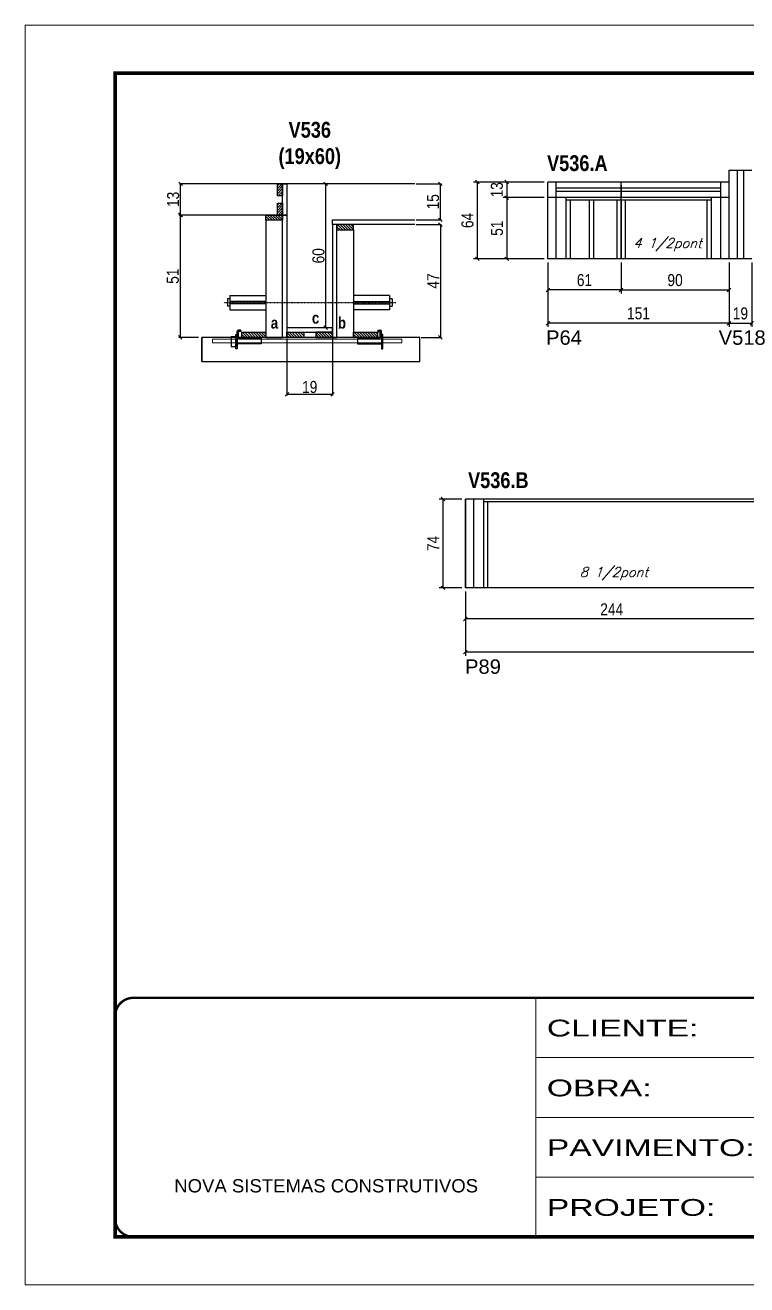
# Model space of a CAD drawing. Extents: x 3309 to 9590, y -2522 to 14608.
# Drawn here: x 4908 to 5509, y 10112 to 11162 of the extents above; entities that cross this region are included whole.
import ezdxf

# ---------------------------------------------------------------- set-up
doc = ezdxf.new("R2010")
doc.units = 0
for name, pattern in [('CONTINUO', [0]), ('DASHED', [0.75, 0.5, -0.25]), ('HIDDEN', [0.375, 0.25, -0.125])]:
    doc.linetypes.add(name, pattern=pattern)
for name, color, linetype in [('5', 5, 'Continuous'), ('barrote', 251, 'Continuous'), ('COTA', 241, 'Continuous'), ('detalhes', 4, 'Continuous'), ('NOMENCLATURA', 7, 'Continuous'), ('Painéis', 200, 'Continuous'), ('presilha', 1, 'Continuous'), ('SARR_2.2x10', 60, 'Continuous'), ('SARR_2.2x7', 40, 'Continuous'), ('SARR_3.5x7', 81, 'Continuous'), ('TENSOR', 3, 'Continuous'), ('texto', 7, 'Continuous')]:
    doc.layers.add(name, color=color, linetype=linetype)
for name, color, linetype, lineweight in [('CONCRETO', 251, 'Continuous', 25), ('Folhas', 255, 'Continuous', 9), ('SARRAFO DE PRESSAO', 251, 'DASHED', 9), ('SCO-___-LAJ', 2, 'Continuous', 0)]:
    doc.layers.add(name, color=color, linetype=linetype, lineweight=lineweight)
doc.styles.add('ARIAL', font='arial.ttf')
doc.styles.add('COTA TECNICA', font='techl___.ttf', dxfattribs={"height": 10})
doc.styles.add('COTA TECNICA 2X', font='techl___.ttf', dxfattribs={"height": 10})
doc.styles.add('Romans', font='romans.shx')
doc.styles.get("Standard").update_dxf_attribs({"font": 'arial.ttf'})
doc.styles.add('TECNICA', font='techb___.ttf', dxfattribs={"height": 10})
doc.styles.add('Tecnologia', font='')
doc.styles.get('Tecnologia').set_extended_font_data('Forgotten Futurist')
doc.dimstyles.new('PAINEL', dxfattribs={"dimtxt": 10, "dimasz": 3, "dimexe": 3, "dimexo": 3, "dimgap": 3, "dimtad": 1, "dimdec": 1, "dimzin": 12, "dimdsep": 46, "dimtxsty": 'COTA TECNICA', "dimblk1": 'OBLIQUE', "dimblk2": 'OBLIQUE', "dimsah": 1, "dimcen": 0.9, "dimclrd": 4, "dimclre": 4, "dimclrt": 240, "dimadec": 1, "dimazin": 3, "dimtfac": 1, "dimtdec": 1, "dimtmove": 0, "dimatfit": 3, "dimfxl": 1, "dimtolj": 1, "dimtzin": 12, "dimarcsym": 0})
doc.dimstyles.new('SECAO', dxfattribs={"dimscale": 0.333333, "dimtxt": 5, "dimasz": 9, "dimexe": 3, "dimexo": 3, "dimgap": 3, "dimtad": 1, "dimdec": 1, "dimlfac": 0.5, "dimzin": 12, "dimdsep": 46, "dimtxsty": 'COTA TECNICA 2X', "dimblk1": 'OBLIQUE', "dimblk2": 'OBLIQUE', "dimsah": 1, "dimcen": 0.9, "dimclrd": 4, "dimclre": 4, "dimclrt": 240, "dimadec": 1, "dimazin": 3, "dimtfac": 1, "dimtdec": 1, "dimtmove": 0, "dimatfit": 3, "dimfxl": 1, "dimtolj": 1, "dimtzin": 12, "dimarcsym": 0})
pattern_1 = [(135, (38361.551, -112610.3006), (-1.122532015, -1.122532015), [])]

# ---------------------------------------------------------------- blocks, each defined once
blk = doc.blocks.new('9999999999')
at = {"color": 30, "linetype": 'CONTINUO'}
for p, q in [((98564.6, 34230.2), (98564.6, 34429.4)), ((98564.6, 34379.6), (99584, 34379.6)), ((98564.6, 34329.8), (99488, 34329.8)), ((98564.6, 34280), (99488, 34280))]:
    blk.add_line(p, q, dxfattribs=at)
at = {"color": 30, "linetype": 'CONTINUO', "const_width": 2}
blk.add_lwpolyline([(99584, 34230.2), (99584, 34414.4, 0.414214), (99569, 34429.4), (98229, 34429.4, 0.414214), (98214, 34414.4), (98214, 34245.2, 0.414214), (98229, 34230.2), (99584, 34230.2)], format="xyb", dxfattribs=at)
at = {"layer": 'Folhas'}
blk.add_lwpolyline([(98139, 34190.2), (99624, 34190.2), (99624, 35240.2), (98139, 35240.2)], close=True, dxfattribs=at)
at = {"layer": 'Folhas', "color": 30, "const_width": 3}
blk.add_lwpolyline([(98214, 34230.2), (99584, 34230.2), (99584, 35200.2), (98214, 35200.2)], close=True, dxfattribs=at)
at = {"color": 7, "linetype": 'Continuous', "ltscale": 5, "style": 'ARIAL'}
blk.add_text('NOVA SISTEMAS CONSTRUTIVOS', height=11.059, dxfattribs=at).set_placement((98263.2, 34267.2))
at = {"layer": 'Folhas', "color": 7, "style": 'Tecnologia', "width": 1.5}
for s, p in [('CLIENTE:', (98573.7, 34397.2)), ('OBRA:', (98573.7, 34347.3)), ('PAVIMENTO:', (98573.7, 34297.5)), ('PROJETO:', (98573.7, 34247.7))]:
    blk.add_text(s, height=14, dxfattribs=at).set_placement(p)
blk = doc.blocks.new('_Oblique')
at = {"color": 0, "linetype": 'ByBlock', "lineweight": -2}
blk.add_line((-0.5, -0.5), (0.5, 0.5), dxfattribs=at)
blk = doc.blocks.new('*D240')
at = {"layer": 'COTA', "color": 4, "lineweight": -2, "transparency": 16777216}
for p, q in [((5126, 10900.9), (5126, 10853.4)), ((5164, 10900.9), (5164, 10853.4)), ((5164, 10854.4), (5126, 10854.4))]:
    blk.add_line(p, q, dxfattribs=at)
at = {"layer": 'Defpoints', "color": 0, "transparency": 16777216}
for p in [(5126, 10901.9), (5164, 10901.9), (5126, 10854.4)]:
    blk.add_point(p, dxfattribs=at)
at = {"layer": 'COTA', "color": 4, "lineweight": -2, "transparency": 16777216, "xscale": 3, "yscale": 3, "zscale": 3, "rotation": 180}
blk.add_blockref('_Oblique', (5126, 10854.4), dxfattribs=at)
at = {"layer": 'COTA', "color": 4, "lineweight": -2, "transparency": 16777216, "xscale": 3, "yscale": 3, "zscale": 3}
blk.add_blockref('_Oblique', (5164, 10854.4), dxfattribs=at)
at = {"layer": 'COTA', "color": 240, "transparency": 16777216, "insert": (5145, 10860.5), "char_height": 10, "attachment_point": 5, "style": 'COTA TECNICA 2X'}
blk.add_mtext('\\A1;19', dxfattribs=at)
blk = doc.blocks.new('PRESILHA METÁLICA 1')
at = {"layer": 'presilha'}
for p, q in [((7.5, 10.6), (7.5, 19.9)), ((12, 21), (8.6, 21)), ((9, 11.6), (9, 18.9)), ((12, 19.5), (9.6, 19.5)), ((12, 21), (12, 19.5)), ((0, 13), (6, 13)), ((0, 13), (0, 0)), ((6, 0), (0, 0)), ((6, 15.5), (7.5, 15.5)), ((6, -2.5), (6, 15.5)), ((6, 13), (6, 0)), ((7.5, 15.5), (7.5, -2.5)), ((37.5, 4.1), (7.5, 4.1)), ((37.5, 11), (9.6, 11)), ((37.5, 11), (37.5, 4.1)), ((7.5, -2.5), (6, -2.5))]:
    blk.add_line(p, q, dxfattribs=at)
for centre, radius, start, end in [((8.6, 19.9), 1.14, 90, 180), ((9.6, 18.9), 0.57, 90, 180), ((9.6, 11.6), 0.57, 180, 270)]:
    blk.add_arc(centre, radius, start, end, dxfattribs=at)
blk = doc.blocks.new('PRESILHA METÁLICA 2')
at = {"layer": 'presilha'}
for p, q in [((-5.2, 23.5), (-5.2, 22)), ((-5.2, 23.5), (-1.9, 23.5)), ((-5.2, 22), (-2.8, 22)), ((-2.2, 14.1), (-2.2, 21.4)), ((0.8, 18), (-0.8, 18)), ((-0.8, 18), (-0.8, 0)), ((-0.8, 14.6), (-0.8, 22.4)), ((0.8, 0), (0.8, 18)), ((-30.8, 13.5), (-30.8, 6.6)), ((-30.8, 13.5), (-2.8, 13.5)), ((-30.8, 6.6), (-0.8, 6.6)), ((-0.8, 0), (0.8, 0))]:
    blk.add_line(p, q, dxfattribs=at)
for centre, radius, start, end in [((-2.8, 21.4), 0.57, 0, 90), ((-1.9, 22.4), 1.14, 0, 90), ((-2.8, 14.1), 0.57, 270, 0)]:
    blk.add_arc(centre, radius, start, end, dxfattribs=at)
blk = doc.blocks.new('*D241')
at = {"layer": 'COTA', "color": 4, "lineweight": -2, "transparency": 16777216}
for p, q in [((5107.4, 11003.9), (5036, 11003.9)), ((5037, 11003.9), (5037, 10901.9)), ((5052.2, 10901.9), (5036, 10901.9))]:
    blk.add_line(p, q, dxfattribs=at)
at = {"layer": 'Defpoints', "color": 0, "transparency": 16777216}
for p in [(5108.4, 11003.9), (5037, 10901.9), (5053.2, 10901.9)]:
    blk.add_point(p, dxfattribs=at)
at = {"layer": 'COTA', "color": 4, "lineweight": -2, "transparency": 16777216, "xscale": 3, "yscale": 3, "zscale": 3}
for p, rotation in [((5037, 11003.9), 90), ((5037, 10901.9), 270)]:
    blk.add_blockref('_Oblique', p, dxfattribs=dict(at, rotation=rotation))
at = {"layer": 'COTA', "color": 240, "transparency": 16777216, "insert": (5030.9, 10952.9), "char_height": 10, "attachment_point": 5, "rotation": 90, "style": 'COTA TECNICA 2X'}
blk.add_mtext('\\A1;51', dxfattribs=at)
blk = doc.blocks.new('*D242')
at = {"layer": 'COTA', "color": 4, "lineweight": -2, "transparency": 16777216}
for p, q in [((5233.7, 10995.9), (5254.9, 10995.9)), ((5253.9, 10995.9), (5253.9, 10901.9)), ((5237.8, 10901.9), (5254.9, 10901.9))]:
    blk.add_line(p, q, dxfattribs=at)
at = {"layer": 'Defpoints', "color": 0, "transparency": 16777216}
for p in [(5232.7, 10995.9, 0), (5236.8, 10901.9), (5253.9, 10901.9)]:
    blk.add_point(p, dxfattribs=at)
at = {"layer": 'COTA', "color": 4, "lineweight": -2, "transparency": 16777216, "xscale": 3, "yscale": 3, "zscale": 3}
for p, rotation in [((5253.9, 10995.9), 90), ((5253.9, 10901.9), 270)]:
    blk.add_blockref('_Oblique', p, dxfattribs=dict(at, rotation=rotation))
at = {"layer": 'COTA', "color": 240, "transparency": 16777216, "insert": (5247.9, 10948.9), "char_height": 10, "attachment_point": 5, "rotation": 90, "style": 'COTA TECNICA 2X'}
blk.add_mtext('\\A1;47', dxfattribs=at)
blk = doc.blocks.new('*D243')
at = {"layer": 'COTA', "color": 4, "lineweight": -2, "transparency": 16777216}
for p, q in [((5163, 11029.9), (5157.4, 11029.9)), ((5158.4, 10909.9), (5158.4, 11029.9)), ((5163, 10909.9), (5157.4, 10909.9))]:
    blk.add_line(p, q, dxfattribs=at)
at = {"layer": 'Defpoints', "color": 0, "transparency": 16777216}
for p in [(5158.4, 11029.9), (5164, 11029.9), (5164, 10909.9)]:
    blk.add_point(p, dxfattribs=at)
at = {"layer": 'COTA', "color": 4, "lineweight": -2, "transparency": 16777216, "xscale": 3, "yscale": 3, "zscale": 3}
for p, rotation in [((5158.4, 11029.9), 90), ((5158.4, 10909.9), 270)]:
    blk.add_blockref('_Oblique', p, dxfattribs=dict(at, rotation=rotation))
at = {"layer": 'COTA', "color": 240, "transparency": 16777216, "insert": (5152.3, 10969.9), "char_height": 10, "attachment_point": 5, "rotation": 90, "style": 'COTA TECNICA 2X'}
blk.add_mtext('\\A1;60', dxfattribs=at)
blk = doc.blocks.new('*D244')
at = {"layer": 'COTA', "color": 4, "lineweight": -2, "transparency": 16777216}
for p, q in [((5233.7, 11029.9), (5254.9, 11029.9)), ((5253.9, 10999.9), (5253.9, 11029.9)), ((5233.7, 10999.9), (5254.9, 10999.9))]:
    blk.add_line(p, q, dxfattribs=at)
at = {"layer": 'Defpoints', "color": 0, "transparency": 16777216}
for p in [(5232.7, 11029.9), (5253.9, 11029.9), (5232.7, 10999.9)]:
    blk.add_point(p, dxfattribs=at)
at = {"layer": 'COTA', "color": 4, "lineweight": -2, "transparency": 16777216, "xscale": 3, "yscale": 3, "zscale": 3}
for p, rotation in [((5253.9, 11029.9), 90), ((5253.9, 10999.9), 270)]:
    blk.add_blockref('_Oblique', p, dxfattribs=dict(at, rotation=rotation))
at = {"layer": 'COTA', "color": 240, "transparency": 16777216, "insert": (5247.8, 11014.9), "char_height": 10, "attachment_point": 5, "rotation": 90, "style": 'COTA TECNICA 2X'}
blk.add_mtext('\\A1;15', dxfattribs=at)
blk = doc.blocks.new('*D252')
at = {"layer": 'COTA', "color": 4, "lineweight": -2, "transparency": 16777216}
for p, q in [((5121.4, 11029.9), (5036.4, 11029.9)), ((5037.4, 11003.9), (5037.4, 11029.9)), ((5121.4, 11003.9), (5036.4, 11003.9))]:
    blk.add_line(p, q, dxfattribs=at)
at = {"layer": 'Defpoints', "color": 0, "transparency": 16777216}
for p in [(5037.4, 11029.9), (5122.4, 11029.9), (5122.4, 11003.9)]:
    blk.add_point(p, dxfattribs=at)
at = {"layer": 'COTA', "color": 4, "lineweight": -2, "transparency": 16777216, "xscale": 3, "yscale": 3, "zscale": 3}
for p, rotation in [((5037.4, 11029.9), 90), ((5037.4, 11003.9), 270)]:
    blk.add_blockref('_Oblique', p, dxfattribs=dict(at, rotation=rotation))
at = {"layer": 'COTA', "color": 240, "transparency": 16777216, "insert": (5031.2, 11016.9), "char_height": 10, "attachment_point": 5, "rotation": 90, "style": 'COTA TECNICA 2X'}
blk.add_mtext('\\A1;13', dxfattribs=at)
blk = doc.blocks.new('*D257')
at = {"layer": 'COTA', "color": 4, "linetype": 'ByBlock', "lineweight": -2, "transparency": 16777216}
for p, q in [((5343.5, 10964.4), (5343.5, 10938.5)), ((5404.5, 10964.4), (5404.5, 10938.5)), ((5404.5, 10941.5), (5343.5, 10941.5))]:
    blk.add_line(p, q, dxfattribs=at)
at = {"layer": 'Defpoints', "color": 0, "linetype": 'ByBlock', "transparency": 16777216}
for p in [(5343.5, 10967.4), (5404.5, 10967.4), (5343.5, 10941.5)]:
    blk.add_point(p, dxfattribs=at)
at = {"layer": 'COTA', "color": 4, "linetype": 'ByBlock', "lineweight": -2, "transparency": 16777216, "xscale": 3, "yscale": 3, "zscale": 3, "rotation": 180}
blk.add_blockref('_Oblique', (5343.5, 10941.5), dxfattribs=at)
at = {"layer": 'COTA', "color": 4, "linetype": 'ByBlock', "lineweight": -2, "transparency": 16777216, "xscale": 3, "yscale": 3, "zscale": 3}
blk.add_blockref('_Oblique', (5404.5, 10941.5), dxfattribs=at)
at = {"layer": 'COTA', "color": 240, "linetype": 'ByBlock', "transparency": 16777216, "insert": (5374, 10949.6), "char_height": 10, "attachment_point": 5, "style": 'COTA TECNICA'}
blk.add_mtext('\\A1;61', dxfattribs=at)
blk = doc.blocks.new('*D258')
at = {"layer": 'COTA', "color": 4, "linetype": 'ByBlock', "lineweight": -2, "transparency": 16777216}
for p, q in [((5343.5, 10964.4), (5343.5, 10910.7)), ((5494.5, 10964.4), (5494.5, 10910.7)), ((5494.5, 10913.7), (5343.5, 10913.7))]:
    blk.add_line(p, q, dxfattribs=at)
at = {"layer": 'Defpoints', "color": 0, "linetype": 'ByBlock', "transparency": 16777216}
for p in [(5343.5, 10967.4), (5494.5, 10967.4), (5343.5, 10913.7)]:
    blk.add_point(p, dxfattribs=at)
at = {"layer": 'COTA', "color": 4, "linetype": 'ByBlock', "lineweight": -2, "transparency": 16777216, "xscale": 3, "yscale": 3, "zscale": 3, "rotation": 180}
blk.add_blockref('_Oblique', (5343.5, 10913.7), dxfattribs=at)
at = {"layer": 'COTA', "color": 4, "linetype": 'ByBlock', "lineweight": -2, "transparency": 16777216, "xscale": 3, "yscale": 3, "zscale": 3}
blk.add_blockref('_Oblique', (5494.5, 10913.7), dxfattribs=at)
at = {"layer": 'COTA', "color": 240, "linetype": 'ByBlock', "transparency": 16777216, "insert": (5419, 10921.9), "char_height": 10, "attachment_point": 5, "style": 'COTA TECNICA'}
blk.add_mtext('\\A1;151', dxfattribs=at)
blk = doc.blocks.new('*D255')
at = {"layer": 'COTA', "color": 4, "lineweight": -2, "transparency": 16777216}
for p, q in [((5404.5, 10964.4), (5404.5, 10938.5)), ((5494.5, 10964.4), (5494.5, 10938.5)), ((5404.5, 10941.5), (5494.5, 10941.5))]:
    blk.add_line(p, q, dxfattribs=at)
at = {"layer": 'Defpoints', "color": 0, "transparency": 16777216}
for p in [(5404.5, 10967.4, 0), (5494.5, 10967.4, 0), (5494.5, 10941.5)]:
    blk.add_point(p, dxfattribs=at)
at = {"layer": 'COTA', "color": 4, "lineweight": -2, "transparency": 16777216, "xscale": 3, "yscale": 3, "zscale": 3, "rotation": 180}
blk.add_blockref('_Oblique', (5404.5, 10941.5), dxfattribs=at)
at = {"layer": 'COTA', "color": 4, "lineweight": -2, "transparency": 16777216, "xscale": 3, "yscale": 3, "zscale": 3}
blk.add_blockref('_Oblique', (5494.5, 10941.5), dxfattribs=at)
at = {"layer": 'COTA', "color": 240, "transparency": 16777216, "insert": (5449.5, 10949.6), "char_height": 10, "attachment_point": 5, "style": 'COTA TECNICA'}
blk.add_mtext('\\A1;90', dxfattribs=at)
blk = doc.blocks.new('*D256')
at = {"layer": 'COTA', "color": 4, "lineweight": -2, "transparency": 16777216}
for p, q in [((5340.5, 11018.4), (5306.2, 11018.4)), ((5309.2, 11018.4), (5309.2, 10967.4)), ((5340.5, 10967.4), (5306.2, 10967.4))]:
    blk.add_line(p, q, dxfattribs=at)
at = {"layer": 'Defpoints', "color": 0, "transparency": 16777216}
for p in [(5343.5, 11018.4, 0), (5309.2, 10967.4), (5343.5, 10967.4, 0)]:
    blk.add_point(p, dxfattribs=at)
at = {"layer": 'COTA', "color": 4, "lineweight": -2, "transparency": 16777216, "xscale": 3, "yscale": 3, "zscale": 3}
for p, rotation in [((5309.2, 11018.4), 90), ((5309.2, 10967.4), 270)]:
    blk.add_blockref('_Oblique', p, dxfattribs=dict(at, rotation=rotation))
at = {"layer": 'COTA', "color": 240, "transparency": 16777216, "insert": (5301.1, 10992.9), "char_height": 10, "attachment_point": 5, "rotation": 90, "style": 'COTA TECNICA'}
blk.add_mtext('\\A1;51', dxfattribs=at)
blk = doc.blocks.new('*D253')
at = {"layer": 'COTA', "color": 4, "lineweight": -2, "transparency": 16777216}
for p, q in [((5340.5, 11031.4), (5306.2, 11031.4)), ((5309.2, 11031.4), (5309.2, 11018.4)), ((5340.5, 11018.4), (5306.2, 11018.4))]:
    blk.add_line(p, q, dxfattribs=at)
at = {"layer": 'Defpoints', "color": 0, "transparency": 16777216}
for p in [(5343.5, 11031.4, 0), (5309.2, 11018.4), (5343.5, 11018.4, 0)]:
    blk.add_point(p, dxfattribs=at)
at = {"layer": 'COTA', "color": 4, "lineweight": -2, "transparency": 16777216, "xscale": 3, "yscale": 3, "zscale": 3}
for p, rotation in [((5309.2, 11031.4), 90), ((5309.2, 11018.4), 270)]:
    blk.add_blockref('_Oblique', p, dxfattribs=dict(at, rotation=rotation))
at = {"layer": 'COTA', "color": 240, "transparency": 16777216, "insert": (5301, 11024.9), "char_height": 10, "attachment_point": 5, "rotation": 90, "style": 'COTA TECNICA'}
blk.add_mtext('\\A1;13', dxfattribs=at)
blk = doc.blocks.new('*D254')
at = {"layer": 'COTA', "color": 4, "lineweight": -2, "transparency": 16777216}
for p, q in [((5340.5, 11031.4), (5281.6, 11031.4)), ((5284.6, 11031.4), (5284.6, 10967.4)), ((5340.5, 10967.4), (5281.6, 10967.4))]:
    blk.add_line(p, q, dxfattribs=at)
at = {"layer": 'Defpoints', "color": 0, "transparency": 16777216}
for p in [(5343.5, 11031.4, 0), (5284.6, 10967.4), (5343.5, 10967.4, 0)]:
    blk.add_point(p, dxfattribs=at)
at = {"layer": 'COTA', "color": 4, "lineweight": -2, "transparency": 16777216, "xscale": 3, "yscale": 3, "zscale": 3}
for p, rotation in [((5284.6, 11031.4), 90), ((5284.6, 10967.4), 270)]:
    blk.add_blockref('_Oblique', p, dxfattribs=dict(at, rotation=rotation))
at = {"layer": 'COTA', "color": 240, "transparency": 16777216, "insert": (5276.5, 10999.4), "char_height": 10, "attachment_point": 5, "rotation": 90, "style": 'COTA TECNICA'}
blk.add_mtext('\\A1;64', dxfattribs=at)
blk = doc.blocks.new('*D262')
at = {"layer": 'COTA', "color": 4, "lineweight": -2, "transparency": 16777216}
for p, q in [((5494.5, 10964.4), (5494.5, 10910.7)), ((5513.5, 10964.4), (5513.5, 10910.7)), ((5494.5, 10913.7), (5513.5, 10913.7))]:
    blk.add_line(p, q, dxfattribs=at)
at = {"layer": 'Defpoints', "color": 0, "transparency": 16777216}
for p in [(5494.5, 10967.4, 0), (5513.5, 10967.4, 0), (5513.5, 10913.7)]:
    blk.add_point(p, dxfattribs=at)
at = {"layer": 'COTA', "color": 4, "lineweight": -2, "transparency": 16777216, "xscale": 3, "yscale": 3, "zscale": 3, "rotation": 180}
blk.add_blockref('_Oblique', (5494.5, 10913.7), dxfattribs=at)
at = {"layer": 'COTA', "color": 4, "lineweight": -2, "transparency": 16777216, "xscale": 3, "yscale": 3, "zscale": 3}
blk.add_blockref('_Oblique', (5513.5, 10913.7), dxfattribs=at)
at = {"layer": 'COTA', "color": 240, "transparency": 16777216, "insert": (5504, 10921.8), "char_height": 10, "attachment_point": 5, "style": 'COTA TECNICA'}
blk.add_mtext('\\A1;19', dxfattribs=at)
blk = doc.blocks.new('*D271')
at = {"layer": 'COTA', "color": 4, "linetype": 'ByBlock', "lineweight": -2, "transparency": 16777216}
for p, q in [((5274.7, 10690.1), (5274.7, 10664.2)), ((5518.7, 10690.1), (5518.7, 10664.2)), ((5518.7, 10667.2), (5274.7, 10667.2))]:
    blk.add_line(p, q, dxfattribs=at)
at = {"layer": 'Defpoints', "color": 0, "linetype": 'ByBlock', "transparency": 16777216}
for p in [(5274.7, 10693.1), (5518.7, 10693.1), (5274.7, 10667.2)]:
    blk.add_point(p, dxfattribs=at)
at = {"layer": 'COTA', "color": 4, "linetype": 'ByBlock', "lineweight": -2, "transparency": 16777216, "xscale": 3, "yscale": 3, "zscale": 3, "rotation": 180}
blk.add_blockref('_Oblique', (5274.7, 10667.2), dxfattribs=at)
at = {"layer": 'COTA', "color": 4, "linetype": 'ByBlock', "lineweight": -2, "transparency": 16777216, "xscale": 3, "yscale": 3, "zscale": 3}
blk.add_blockref('_Oblique', (5518.7, 10667.2), dxfattribs=at)
at = {"layer": 'COTA', "color": 240, "linetype": 'ByBlock', "transparency": 16777216, "insert": (5396.7, 10675.2), "char_height": 10, "attachment_point": 5, "style": 'COTA TECNICA'}
blk.add_mtext('\\A1;244', dxfattribs=at)
blk = doc.blocks.new('*D274')
at = {"layer": 'COTA', "color": 4, "lineweight": -2, "transparency": 16777216}
for p, q in [((5271.7, 10767.1), (5253, 10767.1)), ((5256, 10767.1), (5256, 10693.1)), ((5271.7, 10693.1), (5253, 10693.1))]:
    blk.add_line(p, q, dxfattribs=at)
at = {"layer": 'Defpoints', "color": 0, "transparency": 16777216}
for p in [(5274.7, 10767.1), (5256, 10693.1), (5274.7, 10693.1)]:
    blk.add_point(p, dxfattribs=at)
at = {"layer": 'COTA', "color": 4, "lineweight": -2, "transparency": 16777216, "xscale": 3, "yscale": 3, "zscale": 3}
for p, rotation in [((5256, 10767.1), 90), ((5256, 10693.1), 270)]:
    blk.add_blockref('_Oblique', p, dxfattribs=dict(at, rotation=rotation))
at = {"layer": 'COTA', "color": 240, "transparency": 16777216, "insert": (5247.9, 10730.1), "char_height": 10, "attachment_point": 5, "rotation": 90, "style": 'COTA TECNICA'}
blk.add_mtext('\\A1;74', dxfattribs=at)
blk = doc.blocks.new('*D279')
at = {"layer": 'COTA', "color": 4, "linetype": 'ByBlock', "lineweight": -2, "transparency": 16777216}
for p, q in [((5274.7, 10690.1), (5274.7, 10636.5)), ((6264.2, 10690.1), (6264.2, 10636.5)), ((6264.2, 10639.5), (5274.7, 10639.5))]:
    blk.add_line(p, q, dxfattribs=at)
at = {"layer": 'Defpoints', "color": 0, "linetype": 'ByBlock', "transparency": 16777216}
for p in [(5274.7, 10693.1), (6264.2, 10693.1), (5274.7, 10639.5)]:
    blk.add_point(p, dxfattribs=at)
at = {"layer": 'COTA', "color": 4, "linetype": 'ByBlock', "lineweight": -2, "transparency": 16777216, "xscale": 3, "yscale": 3, "zscale": 3, "rotation": 180}
blk.add_blockref('_Oblique', (5274.7, 10639.5), dxfattribs=at)
at = {"layer": 'COTA', "color": 4, "linetype": 'ByBlock', "lineweight": -2, "transparency": 16777216, "xscale": 3, "yscale": 3, "zscale": 3}
blk.add_blockref('_Oblique', (6264.2, 10639.5), dxfattribs=at)
at = {"layer": 'COTA', "color": 240, "linetype": 'ByBlock', "transparency": 16777216, "insert": (5769.5, 10647.6), "char_height": 10, "attachment_point": 5, "style": 'COTA TECNICA'}
blk.add_mtext('\\A1;989.5', dxfattribs=at)

msp = doc.modelspace()

# ---------------------------------------------------------------- hatches: boundary and pattern name
at = {"layer": 'SARR_2.2x10'}
h = msp.add_hatch(dxfattribs=at)
h.set_pattern_fill('ANSI31', color=256, scale=0.5, angle=90)
h.set_pattern_definition([(135, (38281.951, -112610.3006), (-1.122532015, -1.122532015), [])])
h.paths.add_polyline_path([(5088.41, 10906.27), (5088.41, 10901.87), (5108.41, 10901.87), (5108.41, 10906.27)])
h = msp.add_hatch(dxfattribs=at)
h.set_pattern_fill('ANSI31', color=256, scale=0.5, angle=90)
h.set_pattern_definition([(135, (38375.151, -112610.3006), (-1.122532015, -1.122532015), [])])
h.paths.add_polyline_path([(5181.61, 10906.27), (5181.61, 10901.87), (5201.61, 10901.87), (5201.61, 10906.27)])
at = {"layer": 'SARR_2.2x7'}
h = msp.add_hatch(dxfattribs=at)
h.set_pattern_fill('ANSI31', color=256, scale=0.5, angle=180)
h.set_pattern_definition([(225, (128634.5821, 44203.4077), (1.122532015, -1.122532015), [])])
h.paths.add_polyline_path([(5118.01, 11029.87), (5122.41, 11029.87), (5122.41, 11019.87), (5118.01, 11019.87)])
h = msp.add_hatch(dxfattribs=at)
h.set_pattern_fill('ANSI31', color=256, scale=0.5, angle=180)
h.set_pattern_definition([(225, (128634.5821, 44187.4077), (1.122532015, -1.122532015), [])])
h.paths.add_polyline_path([(5118.01, 11013.87), (5122.41, 11013.87), (5122.41, 11003.87), (5118.01, 11003.87)])
h = msp.add_hatch(dxfattribs=at)
h.set_pattern_fill('ANSI31', color=256, scale=0.5, angle=90)
h.set_pattern_definition([(135, (38295.951, -112512.7006), (-1.122532015, -1.122532015), [])])
h.paths.add_polyline_path([(5122.41, 11003.87), (5122.41, 10999.47), (5108.41, 10999.47), (5108.41, 11003.87)])
h = msp.add_hatch(dxfattribs=at)
h.set_pattern_fill('ANSI31', color=256, scale=0.5, angle=90)
h.set_pattern_definition([(135, (38275.951, -112520.7006), (-1.122532015, -1.122532015), [])])
h.paths.add_polyline_path([(5167.61, 10995.87), (5167.61, 10991.47), (5181.61, 10991.47), (5181.61, 10995.87)])
h = msp.add_hatch(dxfattribs=at)
h.set_pattern_fill('ANSI31', color=256, scale=0.5, angle=90)
h.set_pattern_definition(pattern_1)
h.paths.add_polyline_path([(5140.01, 10901.87), (5140.01, 10906.27), (5126.01, 10906.27), (5126.01, 10901.87)])
h = msp.add_hatch(dxfattribs=at)
h.set_pattern_fill('ANSI31', color=256, scale=0.5, angle=90)
h.set_pattern_definition(pattern_1)
h.paths.add_polyline_path([(5150.01, 10906.27), (5150.01, 10901.87), (5164.01, 10901.87), (5164.01, 10906.27)])

# ---------------------------------------------------------------- linework, layer by layer
at = {"ltscale": 3}
for p, q in [((5076.41, 10933.94), (5076.41, 10927.94)), ((5078.41, 10933.94), (5076.41, 10933.94)), ((5078.41, 10936.94), (5078.41, 10924.94)), ((5078.41, 10936.94), (5108.41, 10936.94)), ((5108.41, 10931.94), (5078.41, 10931.94)), ((5211.61, 10936.94), (5181.61, 10936.94)), ((5181.61, 10931.94), (5211.61, 10931.94)), ((5211.61, 10936.94), (5211.61, 10924.94)), ((5213.61, 10933.94), (5211.61, 10933.94)), ((5213.61, 10933.94), (5213.61, 10927.94)), ((5078.41, 10927.94), (5076.41, 10927.94)), ((5108.41, 10929.94), (5078.41, 10929.94)), ((5078.41, 10924.94), (5108.41, 10924.94)), ((5181.61, 10929.94), (5211.61, 10929.94)), ((5211.61, 10924.94), (5181.61, 10924.94)), ((5211.61, 10927.94), (5213.61, 10927.94))]:
    msp.add_line(p, q, dxfattribs=at)
at = {"layer": 'barrote'}
msp.add_lwpolyline([(5054.96, 10881.87), (5236.87, 10881.87), (5236.87, 10901.87), (5054.96, 10901.87)], close=True, dxfattribs=at)
at = {"layer": 'CONCRETO', "linetype": 'Continuous'}
msp.add_line((5232.71, 11029.87), (5057.31, 11029.87), dxfattribs=at)
at = {"layer": 'COTA'}
for p, q in [((5494.53, 11041.37, 0), (5494.53, 11041.37, 0)), ((5343.53, 11031.37, 0), (5343.53, 11031.37, 0)), ((5494.53, 11028.37, 0), (5494.53, 11028.37, 0)), ((5343.53, 11018.37, 0), (5343.53, 11018.37, 0))]:
    msp.add_line(p, q, dxfattribs=at)
at = {"layer": 'detalhes', "color": 250}
msp.add_line((5054.96, 10881.87), (5054.96, 10901.87), dxfattribs=at)
at = {"layer": 'Painéis', "linetype": 'ByBlock'}
for p, q in [((5494.53, 11028.37, 0), (5494.53, 11041.37, 0)), ((5494.53, 11041.37, 0), (5513.53, 11041.37, 0)), ((5494.53, 10967.37, 0), (5494.53, 11041.37, 0)), ((5494.53, 11031.37, 0), (5343.53, 11031.37, 0)), ((5343.53, 11018.37, 0), (5343.53, 11031.37, 0)), ((5404.53, 11018.37, 0), (5404.53, 11031.37, 0)), ((5494.53, 10967.37, 0), (5494.53, 11028.37, 0)), ((5494.53, 11018.37, 0), (5343.53, 11018.37, 0)), ((5343.53, 10967.37, 0), (5343.53, 11018.37, 0)), ((5494.53, 11018.37, 0), (5343.53, 11018.37, 0)), ((5404.53, 10967.37, 0), (5404.53, 11018.37, 0)), ((5494.53, 10967.37, 0), (5343.53, 10967.37, 0)), ((5513.53, 10967.37, 0), (5494.53, 10967.37, 0)), ((5729.2, 10767.09), (5274.7, 10767.09)), ((5274.7, 10693.09), (5274.7, 10767.09)), ((5274.7, 10767.09), (5274.7, 10693.09)), ((5756.2, 10693.09), (5274.7, 10693.09))]:
    msp.add_line(p, q, dxfattribs=at)
at = {"layer": 'Painéis', "linetype": 'Continuous'}
for points in [[(5122.41, 11029.87), (5126.01, 11029.87), (5126.01, 11003.87), (5122.41, 11003.87)], [(5122.41, 10901.87), (5122.41, 11003.87), (5126.01, 11003.87), (5126.01, 10901.87)], [(5167.61, 10901.87), (5167.61, 10995.87), (5164.01, 10995.87), (5164.01, 10901.87)], [(5164.01, 10909.87), (5126.01, 10909.87), (5126.01, 10906.27), (5164.01, 10906.27)]]:
    msp.add_lwpolyline(points, close=True, dxfattribs=at)
msp.add_lwpolyline([(5232.71, 10995.87), (5164.01, 10995.87), (5164.01, 10999.87), (5232.71, 10999.87)], dxfattribs=at)
at = {"layer": 'SARR_2.2x10'}
for points in [[(5088.41, 10906.27), (5108.41, 10906.27), (5108.41, 10901.87), (5088.41, 10901.87)], [(5181.61, 10906.27), (5201.61, 10906.27), (5201.61, 10901.87), (5181.61, 10901.87)]]:
    msp.add_lwpolyline(points, close=True, dxfattribs=at)
at = {"layer": 'SARR_2.2x7', "linetype": 'Continuous'}
for p, q in [((5501.53, 10967.37, 0), (5501.53, 11041.37, 0)), ((5506.53, 11041.37, 0), (5506.53, 10967.37, 0)), ((5350.53, 11018.37, 0), (5350.53, 11031.37, 0)), ((5404.53, 11026.37, 0), (5350.53, 11026.37, 0)), ((5404.53, 11029.17, 0), (5404.53, 11029.17, 0)), ((5487.53, 11026.37, 0), (5404.53, 11026.37, 0)), ((5487.53, 11018.37, 0), (5487.53, 11031.37, 0)), ((5404.53, 11023.37, 0), (5350.53, 11023.37, 0)), ((5350.53, 10967.37, 0), (5350.53, 11018.37, 0)), ((5404.53, 11016.17, 0), (5358.53, 11016.17, 0)), ((5487.53, 11023.37, 0), (5404.53, 11023.37, 0)), ((5479.53, 11016.17, 0), (5404.53, 11016.17, 0)), ((5404.53, 11016.17, 0), (5404.53, 11016.17, 0)), ((5487.53, 10967.37, 0), (5487.53, 11018.37, 0)), ((5281.7, 10693.09), (5281.7, 10767.09)), ((5518.7, 10764.89), (5289.7, 10764.89))]:
    msp.add_line(p, q, dxfattribs=at)
at = {"layer": 'SARR_2.2x7'}
for points in [[(5118.01, 11019.87), (5118.01, 11029.87), (5122.41, 11029.87), (5122.41, 11019.87)], [(5118.01, 11003.87), (5118.01, 11013.87), (5122.41, 11013.87), (5122.41, 11003.87)], [(5126.01, 10906.27), (5140.01, 10906.27), (5140.01, 10901.87), (5126.01, 10901.87)], [(5164.01, 10906.27), (5150.01, 10906.27), (5150.01, 10901.87), (5164.01, 10901.87)]]:
    msp.add_lwpolyline(points, close=True, dxfattribs=at)
at = {"layer": 'SARR_2.2x7', "elevation": 0}
for points in [[(5108.41, 11003.87), (5122.41, 11003.87), (5122.41, 10999.47), (5108.41, 10999.47)], [(5181.61, 10995.87), (5167.61, 10995.87), (5167.61, 10991.47), (5181.61, 10991.47)]]:
    msp.add_lwpolyline(points, close=True, dxfattribs=at)
at = {"layer": 'SARR_3.5x7'}
for p, q in [((5404.53, 11029.17, 0), (5404.53, 11018.37, 0)), ((5358.53, 11018.37, 0), (5358.53, 10967.37, 0)), ((5362.03, 11016.17, 0), (5362.03, 10967.37, 0)), ((5377.88, 11016.17, 0), (5377.88, 10967.37, 0)), ((5381.38, 11016.17, 0), (5381.38, 10967.37, 0)), ((5401.03, 11016.17, 0), (5401.03, 10967.37, 0)), ((5404.53, 11016.17, 0), (5404.53, 10967.37, 0)), ((5408.03, 11016.17, 0), (5408.03, 10967.37, 0)), ((5476.03, 11016.17, 0), (5476.03, 10967.37, 0)), ((5479.53, 11018.37, 0), (5479.53, 10967.37, 0)), ((5289.7, 10767.09), (5289.7, 10693.09)), ((5293.2, 10764.89), (5293.2, 10693.09))]:
    msp.add_line(p, q, dxfattribs=at)
for points in [[(5122.41, 10999.47), (5108.41, 10999.47), (5108.41, 10901.87), (5122.41, 10901.87)], [(5167.61, 10991.47), (5181.61, 10991.47), (5181.61, 10901.87), (5167.61, 10901.87)]]:
    msp.add_lwpolyline(points, close=True, dxfattribs=at)
at = {"layer": 'SCO-___-LAJ', "color": 1}
msp.add_lwpolyline([(5063.96, 10900.54), (5221.79, 10900.54), (5221.79, 10897.34), (5063.96, 10897.34)], close=True, dxfattribs=at)
at = {"layer": 'TENSOR', "linetype": 'HIDDEN', "ltscale": 0.5}
msp.add_line((5073.41, 10930.94), (5216.92, 10930.94), dxfattribs=at)

# ---------------------------------------------------------------- block references
at = {"layer": 'presilha', "xscale": 0.6666666666666666, "yscale": 0.6666666666666666, "zscale": 0.6666666666666666}
for name, p in [('PRESILHA METÁLICA 1', (5079.54, 10893.9)), ('PRESILHA METÁLICA 2', (5205.29, 10892.24))]:
    msp.add_blockref(name, p, dxfattribs=at)
at = {"layer": 'SARRAFO DE PRESSAO', "color": 6, "linetype": 'ByBlock'}
msp.add_blockref('9999999999', (-93231.11, -24078.07), dxfattribs=at)

# ---------------------------------------------------------------- texts
at = {"layer": '5', "linetype": 'Continuous'}
for s, p in [('P64', (5341.99, 10895.73, 0)), ('V518', (5485.87, 10895.73, 0)), ('P89', (5274.51, 10621.45))]:
    msp.add_text(s, height=12, rotation=359.99996, dxfattribs=at).set_placement(p)
at = {"layer": 'detalhes', "style": 'TECNICA'}
for s, p in [('c', (5146.83, 10913.34)), ('a', (5112.54, 10909.23)), ('b', (5168.51, 10909.22))]:
    msp.add_text(s, height=9.6, dxfattribs=at).set_placement(p)
at = {"layer": 'NOMENCLATURA', "style": 'TECNICA'}
for s, p in [('V536.A', (5342.82, 11040.56, 0)), ('V536.B', (5276.98, 10776.27, 0))]:
    msp.add_text(s, height=13.2, dxfattribs=at).set_placement(p)
at = {"layer": 'NOMENCLATURA', "insert": (5145.04, 11081.56), "char_height": 13.2, "attachment_point": 2, "style": 'TECNICA'}
msp.add_mtext_dynamic_manual_height_columns('V536\\P(19x60)', width=300.2766, gutter_width=1, heights=[0], dxfattribs=at)
at = {"layer": 'texto', "color": 2, "char_height": 8, "attachment_point": 5, "style": 'Romans'}
for s, insert in [('{\\Q19;\\C256;4 1/2pont}', (5443.23, 10979.21, 0)), ('{\\Q19;\\C256;8 1/2pont}', (5398.49, 10704.93))]:
    msp.add_mtext(s, dxfattribs=dict(at, insert=insert))

# ---------------------------------------------------------------- dimensions: what is measured, and where the dimension line sits
at = {"layer": 'COTA'}
for base, p1, p2, dimstyle, picture, middle in [((5037.43, 11029.87), (5122.41, 11003.87), (5122.41, 11029.87), 'SECAO', '*D252', (5031.21, 11016.87)), ((5253.93, 11029.87), (5232.71, 10999.87), (5232.71, 11029.87), 'SECAO', '*D244', (5247.82, 11014.87)), ((5284.58, 10967.37), (5343.53, 11031.37, 0), (5343.53, 10967.37, 0), 'PAINEL', '*D254', (5276.47, 10999.37)), ((5309.24, 10967.37, 0), (5343.53, 11018.37, 0), (5343.53, 10967.37, 0), 'PAINEL', '*D256', (5301.13, 10992.87, 0)), ((5036.97, 10901.87, 0), (5108.41, 11003.87), (5053.2, 10901.87, 0), 'SECAO', '*D241', (5030.86, 10952.87, 0)), ((5253.93, 10901.87, 0), (5232.71, 10995.87), (5236.83, 10901.87, 0), 'SECAO', '*D242', (5247.86, 10948.87, 0)), ((5256.01, 10693.09), (5274.7, 10767.09), (5274.7, 10693.09), 'PAINEL', '*D274', (5247.94, 10730.09))]:
    dim = msp.add_linear_dim(base=base, p1=p1, p2=p2, angle=90, dimstyle=dimstyle, dxfattribs=at)
    dim.commit()
    dim.dimension.update_dxf_attribs({"geometry": picture, "text_midpoint": middle})
for base, p1, p2, angle, dimstyle, picture, middle in [((5158.42, 11029.87), (5164.01, 10909.87), (5164.01, 11029.87), 90, 'SECAO', '*D243', (5158.42, 10969.87)), ((5309.24, 11018.37, 0), (5343.53, 11031.37, 0), (5343.53, 11018.37, 0), 90, 'PAINEL', '*D253', (5309.24, 11024.87, 0)), ((5126.01, 10854.4), (5164.01, 10901.87), (5126.01, 10901.87), 180, 'SECAO', '*D240', (5145.01, 10854.4))]:
    dim = msp.add_linear_dim(base=base, p1=p1, p2=p2, angle=angle, dimstyle=dimstyle, dxfattribs=at)
    dim.commit()
    dim.dimension.update_dxf_attribs({"geometry": picture, "text_midpoint": middle, "dimtype": 160})
at = {"layer": 'COTA', "linetype": 'ByBlock'}
for base, p1, p2, picture, middle in [((5343.53, 10941.45, 0), (5404.53, 10967.37, 0), (5343.53, 10967.37, 0), '*D257', (5374.03, 10949.56, 0)), ((5274.7, 10667.17), (5518.7, 10693.09), (5274.7, 10693.09), '*D271', (5396.7, 10675.24))]:
    dim = msp.add_linear_dim(base=base, p1=p1, p2=p2, angle=180, dimstyle='PAINEL', override={"dimtmove": 1}, dxfattribs=at)
    dim.commit()
    dim.dimension.update_dxf_attribs({"geometry": picture, "text_midpoint": middle})
for base, p1, p2, picture, middle in [((5343.53, 10913.74, 0), (5494.53, 10967.37, 0), (5343.53, 10967.37, 0), '*D258', (5419.03, 10921.85, 0)), ((5274.7, 10639.46), (6264.2, 10693.09), (5274.7, 10693.09), '*D279', (5769.45, 10647.6))]:
    dim = msp.add_linear_dim(base=base, p1=p1, p2=p2, angle=180, dimstyle='PAINEL', dxfattribs=at)
    dim.commit()
    dim.dimension.update_dxf_attribs({"geometry": picture, "text_midpoint": middle})
at = {"layer": 'COTA'}
for base, p1, p2, picture, middle in [((5494.53, 10941.45, 0), (5404.53, 10967.37, 0), (5494.53, 10967.37, 0), '*D255', (5449.53, 10949.59, 0)), ((5513.53, 10913.74), (5494.53, 10967.37, 0), (5513.53, 10967.37, 0), '*D262', (5504.03, 10921.83))]:
    dim = msp.add_linear_dim(base=base, p1=p1, p2=p2, dimstyle='PAINEL', dxfattribs=at)
    dim.commit()
    dim.dimension.update_dxf_attribs({"geometry": picture, "text_midpoint": middle})

doc.saveas('drawing.dxf')
